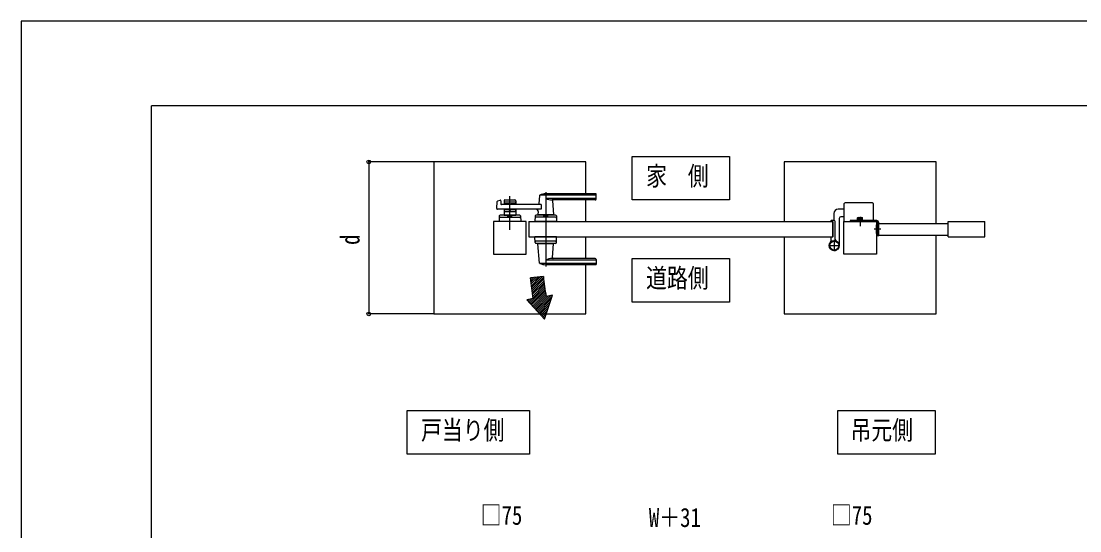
# Model space of a CAD drawing. Units: millimetres, scale not verified. Extents: x -4205 to 4205, y -2970 to 2970.
# Drawn here: x -4205 to -1768, y 1797 to 2970 of the extents above; entities that cross this region are included whole.
import ezdxf
from ezdxf.enums import TextEntityAlignment as Align

# ---------------------------------------------------------------- set-up
doc = ezdxf.new("R2010")
doc.units = ezdxf.units.MM
doc.header["$LTSCALE"] = 12
for name, color, linetype in [('0-2_USER1', 3, 'Continuous'), ('0-3_YKK_A1', 4, 'Continuous'), ('0-4_YKK_D', 6, 'Continuous'), ('0-5_YKK_ZWAK', 7, 'Continuous')]:
    doc.layers.add(name, color=color, linetype=linetype)
doc.styles.add('ＭＳ ゴシック', font='')
doc.styles.get('ＭＳ ゴシック').set_extended_font_data('MS Gothic')

msp = doc.modelspace()

# ---------------------------------------------------------------- linework, layer by layer
at = {"layer": '0-2_USER1'}
for points in [[(-2798.48, 2558.5), (-2798.48, 2658.5), (-2574.48, 2658.5), (-2574.48, 2558.5)], [(-2798.48, 2323.5), (-2798.48, 2423.5), (-2574.48, 2423.5), (-2574.48, 2323.5)], [(-3316.48, 1973.5), (-3316.48, 2073.5), (-3034.88, 2073.5), (-3034.88, 1973.5)], [(-2324.88, 1973.5), (-2324.88, 2073.5), (-2100.88, 2073.5), (-2100.88, 1973.5)]]:
    msp.add_lwpolyline(points, close=True, dxfattribs=at)
at = {"layer": '0-3_YKK_A1'}
for p, q in [((-2448.98, 2646), (-2448.98, 2508.5)), ((-3079.98, 2489.6), (-3079.98, 2567.06)), ((-3011.53, 2568.89), (-3013.23, 2549.81)), ((-2882.48, 2569.48), (-3011.27, 2569.48)), ((-2997.48, 2576.5), (-2997.48, 2405.5)), ((-2882.48, 2572.5), (-2997.48, 2572.5)), ((-2882.48, 2561.83), (-2997.48, 2561.83)), ((-2881.48, 2560.5), (-2881.48, 2571.5)), ((-3110.31, 2539.16), (-3109.09, 2554.57)), ((-3107.58, 2556.35), (-3102.16, 2557.7)), ((-3100.92, 2556.78), (-3100.53, 2548.95)), ((-3007.92, 2548), (-3099.53, 2548)), ((-3093.48, 2556.5), (-3093.48, 2548)), ((-3066.48, 2553.5), (-3093.48, 2553.5)), ((-3093.48, 2537), (-3093.48, 2523.5)), ((-3091.48, 2558.5), (-3068.48, 2558.5)), ((-3082.4, 2549.5), (-3091.48, 2549.5)), ((-3082.4, 2535.5), (-3091.48, 2535.5)), ((-3080.34, 2551.15), (-3081.69, 2549.79)), ((-3080.34, 2533.85), (-3081.69, 2535.21)), ((-3079.63, 2551.15), (-3078.28, 2549.79)), ((-3079.63, 2533.85), (-3078.28, 2535.21)), ((-3068.48, 2549.5), (-3077.57, 2549.5)), ((-3068.48, 2535.5), (-3077.57, 2535.5)), ((-3066.48, 2556.5), (-3066.48, 2548)), ((-3066.48, 2537), (-3066.48, 2523.5)), ((-2883.48, 2558.5), (-2982.5, 2558.5)), ((-2982.31, 2556.31), (-2979.51, 2524.82)), ((-2904.98, 2508.5), (-2904.98, 2558.5)), ((-2310.48, 2537), (-2323.98, 2537)), ((-2310.48, 2508.5), (-2310.48, 2550)), ((-2245.48, 2552), (-2308.48, 2552)), ((-2243.48, 2550), (-2243.48, 2508.5)), ((-3104.54, 2521.57), (-3104.98, 2508.5)), ((-3102.71, 2518.5), (-3057.25, 2518.5)), ((-3057.41, 2523.5), (-3102.55, 2523.5)), ((-3066.48, 2531.5), (-3093.48, 2531.5)), ((-3093.48, 2523.5), (-3066.48, 2523.5)), ((-3084.48, 2520.7), (-3084.48, 2523.5)), ((-3084.48, 2520.7), (-3075.48, 2520.7)), ((-3055.42, 2521.57), (-3054.98, 2508.5)), ((-3022.04, 2521.57), (-3022.48, 2508.5)), ((-2974.75, 2518.5), (-3020.21, 2518.5)), ((-2974.91, 2523.5), (-3020.05, 2523.5)), ((-2979.48, 2524.49), (-3015.48, 2524.49)), ((-3015.48, 2523.5), (-3015.48, 2524.49)), ((-3014.85, 2531.55), (-3015.45, 2524.82)), ((-2979.81, 2524.49), (-3015.15, 2524.49)), ((-3012.48, 2524.49), (-3014.65, 2524.49)), ((-3001.98, 2520.7), (-3001.98, 2523.5)), ((-2979.81, 2524.49), (-2982.48, 2524.49)), ((-2979.48, 2523.5), (-2979.48, 2524.49)), ((-2972.92, 2521.57), (-2972.48, 2508.5)), ((-2333.48, 2511), (-2340.48, 2511)), ((-2333.98, 2527), (-2333.98, 2511)), ((-2321.98, 2516), (-2321.98, 2453.5)), ((-2310.48, 2520), (-2317.98, 2520)), ((-2296.48, 2511), (-2296.48, 2508.5)), ((-2235.48, 2511), (-2296.48, 2511)), ((-2267.73, 2512.6), (-2280.23, 2512.6)), ((-2280.23, 2512.6), (-2280.23, 2511)), ((-2267.73, 2511), (-2280.23, 2511)), ((-2278.98, 2517.8), (-2279.75, 2517.35)), ((-2279.56, 2512.6), (-2279.56, 2513.8)), ((-2278.98, 2517.8), (-2268.98, 2517.8)), ((-2277.48, 2511), (-2277.48, 2508.5)), ((-2276.87, 2513.8), (-2276.87, 2517.35)), ((-2273.98, 2519.31), (-2273.98, 2498.37)), ((-2271.09, 2513.8), (-2271.09, 2517.35)), ((-2270.48, 2511), (-2270.48, 2508.5)), ((-2268.98, 2517.8), (-2268.21, 2517.35)), ((-2268.41, 2512.6), (-2268.41, 2513.8)), ((-2268.21, 2513.8), (-2268.21, 2517.35)), ((-2267.73, 2512.6), (-2267.73, 2511)), ((-3054.98, 2508.5), (-3104.98, 2508.5)), ((-2972.48, 2508.5), (-3022.48, 2508.5)), ((-3002.23, 2508.5), (-2992.73, 2508.5)), ((-2341.48, 2509.3), (-2341.48, 2510)), ((-2336.78, 2508.8), (-2340.98, 2508.8)), ((-2336.48, 2473.5), (-2336.48, 2508.5)), ((-2331.48, 2468.44), (-2331.48, 2509)), ((-2235.48, 2508.5), (-2296.48, 2508.5)), ((-2226.11, 2491), (-2241.18, 2491)), ((-2233.48, 2501), (-2236.48, 2501)), ((-2236.48, 2481), (-2236.48, 2501)), ((-2233.48, 2506.5), (-2233.48, 2476.5)), ((-2230.98, 2493.75), (-2233.48, 2493.75)), ((-2230.98, 2488.25), (-2233.48, 2488.25)), ((-2230.98, 2476.5), (-2230.98, 2506.5)), ((-2230.98, 2504.5), (-2071.48, 2504.5)), ((-2071.48, 2508.5), (-1986.48, 2508.5)), ((-2071.48, 2473.5), (-2071.48, 2508.5)), ((-1986.48, 2473.5), (-1986.48, 2508.5)), ((-3022.04, 2460.43), (-3022.48, 2473.5)), ((-2972.48, 2473.5), (-3022.48, 2473.5)), ((-2974.75, 2463.5), (-3020.21, 2463.5)), ((-2972.92, 2460.43), (-2972.48, 2473.5)), ((-2904.98, 2423.5), (-2904.98, 2473.5)), ((-2341.48, 2472.7), (-2341.48, 2463.66)), ((-2336.78, 2473.2), (-2340.98, 2473.2)), ((-2333.48, 2466.5), (-2333.48, 2440.5)), ((-2233.48, 2481), (-2236.48, 2481)), ((-2233.48, 2476.5), (-2230.98, 2476.5)), ((-2230.98, 2477.5), (-2071.48, 2477.5)), ((-2071.48, 2473.5), (-1986.48, 2473.5)), ((-2974.91, 2458.5), (-3020.05, 2458.5)), ((-3015.48, 2458.5), (-3015.48, 2457.5)), ((-2979.48, 2457.5), (-3015.48, 2457.5)), ((-3011.53, 2413.1), (-3015.45, 2457.17)), ((-2982.31, 2425.68), (-2979.5, 2457.17)), ((-2979.48, 2458.5), (-2979.48, 2457.5)), ((-2346.48, 2453.5), (-2320.48, 2453.5)), ((-2882.48, 2420.17), (-2997.48, 2420.17)), ((-2883.48, 2423.5), (-2982.5, 2423.5)), ((-2881.48, 2421.5), (-2881.48, 2410.5)), ((-2882.48, 2412.52), (-3011.27, 2412.52)), ((-2882.48, 2409.5), (-2997.48, 2409.5)), ((-3002.98, 2382.18), (-3032.81, 2379)), ((-3030.29, 2379.27), (-3032.54, 2377.02)), ((-3025.26, 2379.81), (-3032.01, 2373.06)), ((-3020.24, 2380.34), (-3031.48, 2369.1)), ((-3015.21, 2380.88), (-3030.95, 2365.14)), ((-3010.19, 2381.41), (-3030.42, 2361.18)), ((-3005.16, 2381.95), (-3029.9, 2357.21)), ((-3002.73, 2379.89), (-3029.37, 2353.25)), ((-3002.27, 2375.86), (-3028.85, 2349.28)), ((-3001.79, 2371.84), (-3028.33, 2345.31)), ((-3001.29, 2367.85), (-3027.81, 2341.34)), ((-3000.77, 2363.88), (-3027.3, 2337.36)), ((-2999.67, 2356.01), (-3034.23, 2321.45)), ((-2999.09, 2352.1), (-3032.1, 2319.09)), ((-2998.48, 2348.22), (-3029.97, 2316.73)), ((-2997.86, 2344.35), (-3027.83, 2314.37)), ((-3000.23, 2359.94), (-3026.78, 2333.39)), ((-2997.21, 2340.5), (-3025.7, 2312.01)), ((-3026.51, 2331.31), (-3040.85, 2328.79)), ((-3000.63, 2284.27), (-3040.85, 2328.79)), ((-3040.26, 2328.89), (-3040.62, 2328.53)), ((-3034.81, 2329.85), (-3038.49, 2326.17)), ((-3029.36, 2330.81), (-3036.36, 2323.81)), ((-2996.55, 2336.68), (-3023.57, 2309.66)), ((-2991.2, 2337.54), (-3021.44, 2307.3)), ((-2985.75, 2338.5), (-3019.31, 2304.94)), ((-2982.4, 2337.36), (-3017.18, 2302.58)), ((-2984.75, 2330.52), (-3015.05, 2300.22)), ((-2987.1, 2323.68), (-3012.92, 2297.86)), ((-2989.45, 2316.84), (-3010.79, 2295.5)), ((-3000.63, 2284.27), (-2981.77, 2339.2)), ((-2981.77, 2339.2), (-2996.54, 2336.6)), ((-2991.8, 2310), (-3008.65, 2293.14)), ((-2994.14, 2303.16), (-3006.52, 2290.78)), ((-2996.49, 2296.32), (-3004.39, 2288.42)), ((-2998.84, 2289.48), (-3002.26, 2286.07))]:
    msp.add_line(p, q, dxfattribs=at)
for points in [[(-3254.98, 2646), (-3254.98, 2296), (-2904.98, 2296), (-2904.98, 2409.5)], [(-2904.98, 2572.5), (-2904.98, 2646), (-3254.98, 2646)], [(-2098.98, 2504.5), (-2098.98, 2646), (-2448.98, 2646)], [(-3007.92, 2548), (-3007.92, 2537), (-3108.31, 2537)], [(-3084.48, 2520.7), (-3075.48, 2520.7), (-3075.48, 2523.5)], [(-3001.98, 2520.7), (-2992.98, 2520.7), (-2992.98, 2523.5)], [(-2268.21, 2513.8), (-2279.75, 2513.8), (-2279.75, 2517.35)], [(-2277.03, 2517.8), (-2275.88, 2515.44), (-2273.98, 2514.43)], [(-2270.93, 2517.8), (-2272.08, 2515.44), (-2273.98, 2514.43)], [(-3036.48, 2508.5), (-3036.48, 2473.5), (-2336.48, 2473.5)], [(-3036.48, 2508.5), (-2336.48, 2508.5), (-2336.48, 2473.5)], [(-2448.98, 2473.5), (-2448.98, 2296), (-2098.98, 2296), (-2098.98, 2477.5)]]:
    msp.add_lwpolyline(points, dxfattribs=at)
for points in [[(-3117.48, 2433.5), (-3042.48, 2433.5), (-3042.48, 2508.5), (-3117.48, 2508.5)], [(-2236.48, 2433.5), (-2311.48, 2433.5), (-2311.48, 2508.5), (-2236.48, 2508.5)]]:
    msp.add_lwpolyline(points, close=True, dxfattribs=at)
for radius in [11.5, 10.35]:
    msp.add_circle((-2333.48, 2453.5), radius, dxfattribs=at)
for centre, radius, start, end in [((-3010.54, 2568.81), 1, 113.30607, 174.91858), ((-2997.48, 2538.5), 34, 90, 113.30607), ((-2983.69, 2588.48), 30, 242.63879, 272.27092), ((-2883.48, 2560.5), 2, 270, 0), ((-2882.48, 2571.5), 1, 0, 90), ((-2882.48, 2568.48), 1, 0, 90), ((-2882.48, 2562.83), 1, 270, 0), ((-3108.31, 2539), 2, 175.49449, 270), ((-3107.1, 2554.41), 2, 104.03624, 175.49449), ((-3101.92, 2556.73), 1, 2.86241, 104.03624), ((-3099.53, 2549), 1, 182.86241, 270), ((-3091.48, 2556.5), 2, 90, 180), ((-3091.48, 2551.5), 2, 180, 270), ((-3091.48, 2533.5), 2, 90, 180), ((-3082.4, 2550.5), 1, 270, 315), ((-3082.4, 2534.5), 1, 45, 90), ((-3079.98, 2550.79), 0.5, 45, 135), ((-3077.57, 2550.5), 1, 225, 270), ((-3077.57, 2534.5), 1, 90, 135), ((-3068.48, 2556.5), 2, 0, 90), ((-3068.48, 2551.5), 2, 270, 0), ((-3068.48, 2533.5), 2, 0, 90), ((-3019.83, 2531.99), 5, 354.91858, 90), ((-3015.22, 2549.99), 2, 270, 354.91858), ((-2980.32, 2556.5), 2, 90, 185.08142), ((-2323.98, 2527), 10, 90, 180), ((-2308.48, 2550), 2, 90, 180), ((-2245.48, 2550), 2, 0, 90), ((-3102.71, 2516.5), 2, 90, 178.09085), ((-3102.55, 2521.5), 2, 90, 178.09085), ((-3079.98, 2511.09), 10.61, 64.90378, 115.09622), ((-3079.98, 2534.21), 0.5, 225, 315), ((-3057.41, 2521.5), 2, 1.90915, 90), ((-3057.25, 2516.5), 2, 1.90915, 90), ((-3020.21, 2516.5), 2, 90, 178.09085), ((-3020.05, 2521.5), 2, 90, 178.09085), ((-3015.15, 2524.79), 0.3, 174.91858, 270), ((-2997.48, 2511.09), 10.61, 64.90378, 115.09622), ((-2979.81, 2524.79), 0.3, 270, 5.08142), ((-2974.91, 2521.5), 2, 1.90915, 90), ((-2974.75, 2516.5), 2, 1.90915, 90), ((-2340.48, 2510), 1, 90, 180), ((-2333.48, 2509), 2, 0, 90), ((-2317.98, 2516), 4, 90, 180), ((-2278.31, 2515.24), 2.56, 55.61575, 124.38425), ((-2273.98, 2508.25), 9.55, 72.41205, 107.58795), ((-2269.65, 2515.24), 2.56, 55.61575, 124.38425), ((-2235.48, 2506.5), 4.5, 360, 90), ((-2340.98, 2509.3), 0.5, 180, 270), ((-2336.78, 2508.5), 0.3, 0, 90), ((-2235.48, 2506.5), 2, 360, 90), ((-3020.21, 2465.5), 2, 181.90915, 270), ((-2974.75, 2465.5), 2, 270, 358.09085), ((-2333.48, 2453.5), 11.5, 141.98772, 64.89722), ((-2346.48, 2463.66), 5, 321.98772, 0), ((-2340.98, 2472.7), 0.5, 90, 180), ((-2336.78, 2473.5), 0.3, 270, 0), ((-2326.48, 2468.44), 5, 180.00002, 244.89722), ((-3020.05, 2460.5), 2, 181.90915, 270), ((-3015.15, 2457.2), 0.3, 90, 185.08142), ((-2979.8, 2457.2), 0.3, 354.91858, 90), ((-2974.91, 2460.5), 2, 270, 358.09085), ((-3010.53, 2413.19), 1, 185.08142, 246.69393), ((-2983.69, 2393.52), 30, 87.72908, 117.36121), ((-2980.31, 2425.5), 2, 174.91858, 270), ((-2883.48, 2421.5), 2, 0, 90), ((-2882.48, 2419.17), 1, 0, 90), ((-2882.48, 2413.52), 1, 270, 0), ((-2997.48, 2443.5), 34, 246.69393, 270), ((-2882.48, 2410.5), 1, 270, 0), ((-11027.6, 1299.42), 8067.36, 7.34884, 7.69047), ((-2333.48, 2453.5), 673.28, 186.08068, 189.99886)]:
    msp.add_arc(centre, radius, start, end, dxfattribs=at)
at = {"layer": '0-4_YKK_D'}
for p, q in [((-3255.98, 2646), (-3405.98, 2646)), ((-3404.98, 2646), (-3404.98, 2296)), ((-3255.98, 2296), (-3405.98, 2296))]:
    msp.add_line(p, q, dxfattribs=at)
for centre in [(-3404.98, 2646), (-3404.98, 2296)]:
    msp.add_circle(centre, 4.25, dxfattribs=at)
at = {"layer": '0-5_YKK_ZWAK'}
for p in [(3895.02, 2775), (-3904.98, -2525)]:
    msp.add_line(p, (-3904.98, 2775), dxfattribs=at)
msp.add_lwpolyline([(-4205, -2970), (4205, -2970), (4205, 2970), (-4205, 2970)], close=True, dxfattribs=at)

# ---------------------------------------------------------------- texts
at = {"layer": '0-2_USER1', "style": 'ＭＳ ゴシック', "width": 0.8}
for s, p in [('家\u3000側', (-2766.48, 2578.5)), ('道路側', (-2766.48, 2343.5)), ('戸当り側', (-3284.48, 1993.5)), ('吊元側', (-2296.08, 1993.5))]:
    msp.add_text(s, height=43.99, dxfattribs=at).set_placement(p, align=Align.BOTTOM_LEFT)
at = {"layer": '0-4_YKK_D', "style": 'ＭＳ ゴシック', "width": 0.8}
msp.add_text('d', height=43.99, rotation=90, dxfattribs=at).set_placement((-3412.98, 2455), align=Align.BOTTOM_LEFT)
for s, p in [('□75', (-3147.18, 1797.5)), ('□75', (-2341.18, 1797.5)), ('W＋31', (-2760.18, 1792.5))]:
    msp.add_text(s, height=43.99, dxfattribs=at).set_placement(p, align=Align.BOTTOM_LEFT)

doc.saveas('drawing.dxf')
